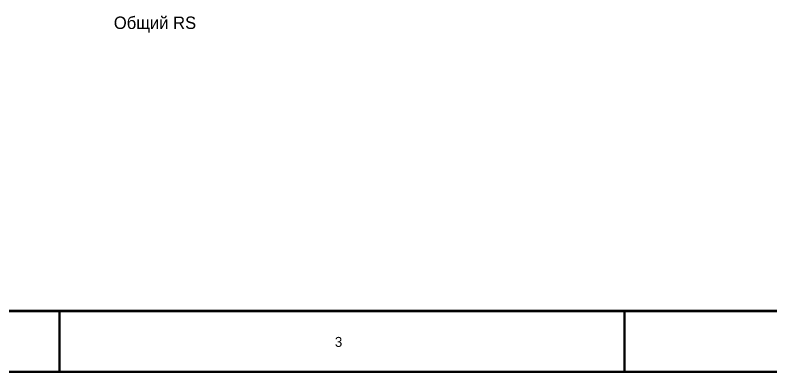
# Model space of a CAD drawing. Header units: millimetres. Extents: x 0 to 567, y 0 to 399.
# Drawn here: x 136.1 to 230.8, y -0.1 to 44.7 of the extents above; entities that cross this region are included whole.
import ezdxf

# ---------------------------------------------------------------- set-up
doc = ezdxf.new("R2010")
doc.units = ezdxf.units.MM
doc.layers.add('Sheet', color=255, linetype='Continuous')

msp = doc.modelspace()

# ---------------------------------------------------------------- linework, layer by layer
at = {"layer": 'Sheet'}
for points, const_width in [([(0.078, 398.78), (566.362, 398.78), (566.362, 0), (0.078, 0), (0.078, 398.78)], 0.3), ([(0.078, 398.78), (0.078, 0), (566.362, 0), (566.362, 398.78), (0.078, 398.78), (0.078, 398.78)], 0.0991), ([(7.703, 391.153), (558.737, 391.153), (558.737, 7.607), (7.703, 7.607), (7.703, 391.153)], 0.3), ([(7.703, 391.153), (7.703, 7.607), (558.737, 7.607), (558.737, 391.153), (7.703, 391.153), (7.703, 391.153)], 0.0991)]:
    msp.add_lwpolyline(points, close=True, dxfattribs=dict(at, const_width=const_width))
at = {"layer": 'Sheet', "const_width": 0.3}
for points in [[(141.644, 0), (141.644, 7.607)], [(212.427, 0), (212.427, 7.607)]]:
    msp.add_lwpolyline(points, dxfattribs=at)

# ---------------------------------------------------------------- texts
at = {"layer": 'Sheet'}
for s, height, p in [('Общий RS', 1.5565, (148.452, 42.96)), ('3', 1.245, (176.15, 3.113))]:
    msp.add_text(s, height=height, dxfattribs=at).set_placement(p)

doc.saveas('drawing.dxf')
